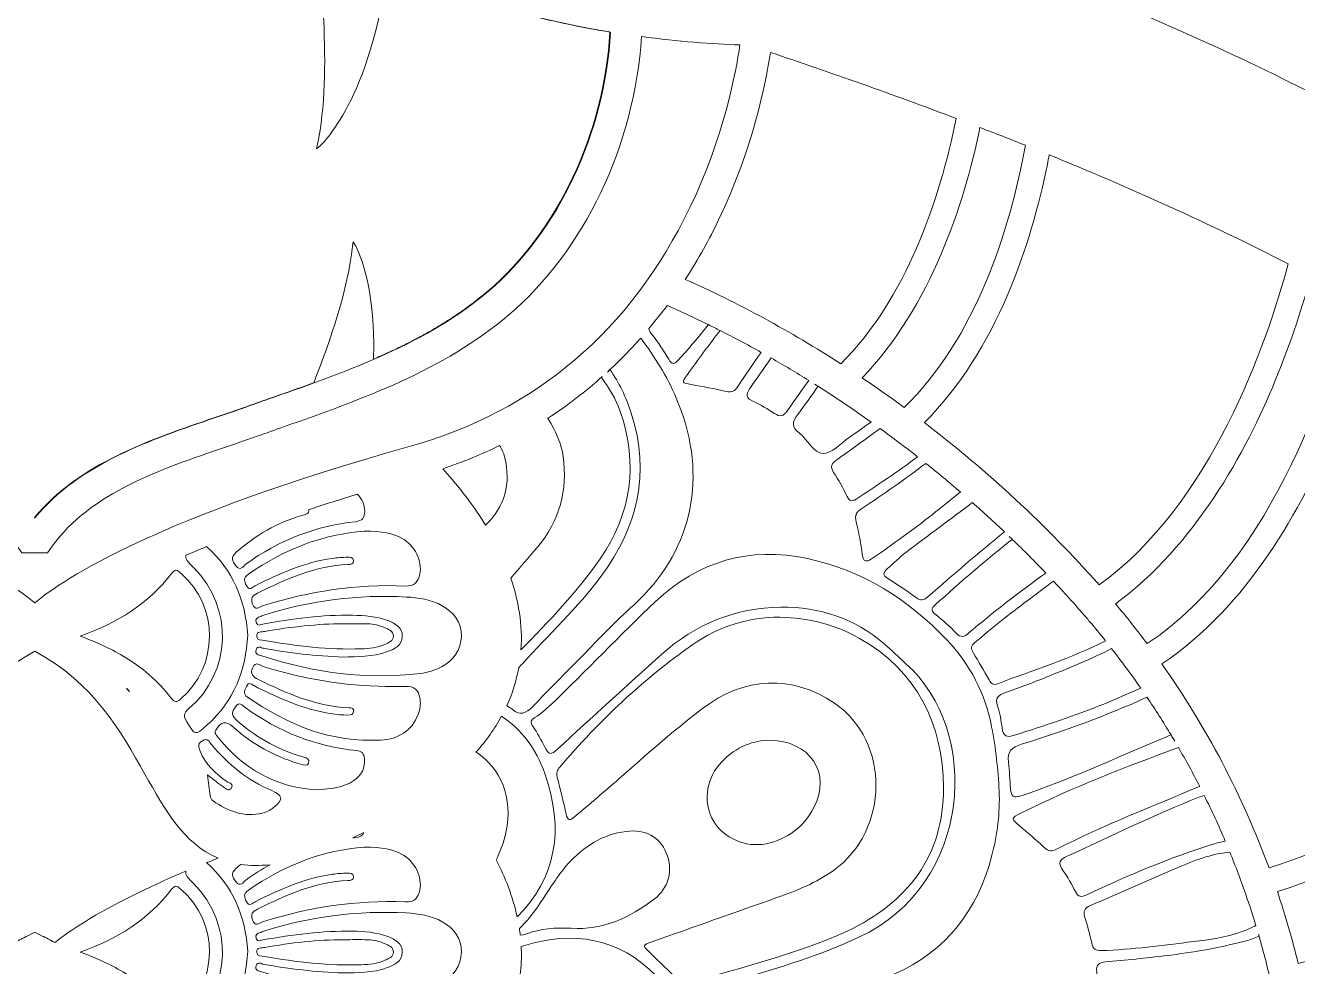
# Model space of a CAD drawing. Extents: x 705 to 2296, y -2914 to -85.
# Drawn here: x 1496.9 to 1983.3, y -747.4 to -387.6 of the extents above; entities that cross this region are included whole.
import ezdxf

# ---------------------------------------------------------------- set-up
doc = ezdxf.new("R2010")
doc.units = 0
doc.header["$MEASUREMENT"] = 0
doc.layers.add('Layer 1', color=7, linetype='Continuous')

# ---------------------------------------------------------------- blocks, each defined once
blk = doc.blocks.new('block 2')
at = {"layer": 'Layer 1', "lineweight": 0}
for points, knots in [([(2257.73, -639.78), (2234.93, -597.81), (2201.23, -557.75), (2160.32, -523.94), (2075.55, -453.89), (1964.94, -394.11), (1840.32, -350.94), (1840.32, -350.94), (1840.32, -350.93), (1840.32, -350.93), (1839.87, -348.96), (1839.3, -346.94), (1838.61, -344.88), (1837.07, -340.33), (1834.39, -333.76), (1828.95, -329.25), (1828.26, -328.68), (1827.55, -328.14), (1826.81, -327.67), (1826.81, -327.67), (1826.81, -327.67), (1826.79, -327.67), (1828.33, -308.78), (1824.73, -289.41), (1816.02, -270), (1811.57, -260.06), (1804.2, -253.12), (1797.06, -246.39), (1791.32, -240.98), (1785.89, -235.87), (1782.26, -229.5), (1781.17, -227.6), (1780.25, -225.55), (1779.27, -223.36), (1778.01, -220.55), (1776.7, -217.64), (1774.93, -214.81), (1767.88, -203.55), (1756.35, -197.47), (1745.08, -194.23), (1745.08, -194.23), (1743.71, -192.18), (1743.71, -192.18), (1701.28, -127.64), (1637.14, -102.84), (1590.8, -93.4), (1549.91, -85.06), (1516.05, -86.83), (1504.18, -87.86), (1504.14, -87.8), (1504.1, -87.77), (1504.08, -87.73), (1504.08, -87.73), (1503.9, -87.89), (1503.9, -87.89), (1502.32, -88.03), (1501.15, -88.15), (1500.45, -88.23), (1499.74, -88.15), (1498.58, -88.03), (1497.01, -87.89), (1497.01, -87.89), (1496.82, -87.73), (1496.82, -87.73), (1496.8, -87.77), (1496.76, -87.8), (1496.71, -87.86), (1484.84, -86.83), (1450.98, -85.06), (1410.1, -93.4), (1363.76, -102.84), (1299.62, -127.64), (1257.21, -192.15), (1257.21, -192.15), (1255.83, -194.23), (1255.83, -194.23), (1244.54, -197.47), (1233.02, -203.55), (1225.97, -214.81), (1224.2, -217.64), (1222.89, -220.55), (1221.62, -223.36), (1220.64, -225.55), (1219.73, -227.6), (1218.64, -229.5), (1215, -235.87), (1209.57, -240.98), (1203.83, -246.39), (1196.7, -253.12), (1189.33, -260.06), (1184.88, -270), (1176.17, -289.41), (1172.56, -308.78), (1174.1, -327.67), (1174.09, -327.67), (1174.09, -327.67), (1174.09, -327.67), (1173.36, -328.14), (1172.64, -328.67), (1171.94, -329.25), (1166.5, -333.76), (1163.83, -340.32), (1162.29, -344.88), (1161.6, -346.94), (1161.03, -348.96), (1160.57, -350.93), (1160.57, -350.93), (1160.57, -350.94), (1160.57, -350.94), (1035.95, -394.11), (925.34, -453.89), (840.57, -523.94), (799.66, -557.75), (765.97, -597.81), (743.17, -639.78), (717.38, -687.2), (705.23, -736.49), (707.06, -786.23), (708.79, -833.12), (721.42, -881.91), (744.63, -931.23), (776.61, -999.19), (827.22, -1064.83), (895.04, -1126.29), (939.72, -1166.8), (989.19, -1202.25), (1037.03, -1236.53), (1082.37, -1269.03), (1129.25, -1302.64), (1171.8, -1340.38), (1249.39, -1409.16), (1300.81, -1475.62), (1328.95, -1543.41), (1325.12, -1549.46), (1321.54, -1556.29), (1318.88, -1563.69), (1317.48, -1563.6), (1315.91, -1563.52), (1314.31, -1563.52), (1308.44, -1563.52), (1302.01, -1564.61), (1300.28, -1570.4), (1299.79, -1572.07), (1299.76, -1573.62), (1299.72, -1574.99), (1299.72, -1575.32), (1299.71, -1575.65), (1299.7, -1575.96), (1299.52, -1579.67), (1298.15, -1583.63), (1295.64, -1587.72), (1294.69, -1589.27), (1293.66, -1590.81), (1292.59, -1592.31), (1291.91, -1593.27), (1291.2, -1594.21), (1290.48, -1595.15), (1283.23, -1604.54), (1274, -1613.07), (1265.02, -1621.38), (1265.02, -1621.38), (1260.92, -1625.17), (1260.92, -1625.17), (1250.6, -1634.74), (1239.94, -1644.64), (1227.93, -1651.26), (1224.55, -1653.15), (1220.44, -1657.48), (1220.14, -1667.47), (1219.42, -1692.03), (1241.26, -1736.34), (1260.82, -1751.22), (1241.97, -1787.05), (1219.46, -1838.09), (1200.22, -1904.9), (1175.44, -1990.97), (1160.75, -2086.12), (1156.58, -2187.73), (1153.08, -2272.74), (1156.98, -2362.49), (1168.18, -2455.79), (1163.65, -2459.11), (1158.65, -2462.26), (1152.93, -2465.39), (1126.52, -2479.87), (1097.89, -2485.02), (1072.31, -2479.92), (1038.1, -2473.12), (1010.95, -2453.43), (991.61, -2421.39), (954.97, -2360.75), (954.3, -2266.43), (972.57, -2204.62), (992.17, -2138.34), (1031.4, -2072.06), (1096.04, -1996), (1100.49, -1990.76), (1104.99, -1985.54), (1109.5, -1980.33), (1133.88, -1952.07), (1159.09, -1922.85), (1176.92, -1889.25), (1201.05, -1843.72), (1206.63, -1795.65), (1192.18, -1757.38), (1192.18, -1757.38), (1181.68, -1729.58), (1181.68, -1729.58), (1181.68, -1729.58), (1184.11, -1759.19), (1184.11, -1759.19), (1187.04, -1794.94), (1172.43, -1827.44), (1159.67, -1848.41), (1139.55, -1881.48), (1111.42, -1909.63), (1084.2, -1936.84), (1072.99, -1948.07), (1061.38, -1959.69), (1050.51, -1971.48), (986.2, -2041.19), (939.51, -2104.75), (907.75, -2165.78), (865.01, -2247.87), (849.52, -2326.23), (861.72, -2398.68), (881.46, -2516.08), (980.8, -2608.54), (1070.48, -2648.09), (1102.71, -2662.3), (1132.76, -2669.48), (1158.32, -2669.48), (1176.87, -2669.48), (1193.05, -2665.7), (1205.97, -2658.08), (1205.97, -2658.09), (1205.97, -2658.09), (1205.97, -2658.09), (1212.84, -2680.03), (1220.66, -2700.47), (1229.34, -2719.23), (1249.6, -2763), (1275.41, -2799.36), (1306.05, -2827.33), (1339.78, -2858.12), (1383.84, -2881.32), (1437.02, -2896.27), (1479.37, -2908.16), (1526.54, -2914.39), (1574.07, -2914.39), (1577.53, -2914.39), (1581.01, -2914.35), (1584.47, -2914.28), (1715.72, -2911.78), (1847.6, -2857.02), (1946.29, -2764.08), (1983.95, -2728.62), (2013.13, -2688.17), (2030.68, -2647.08), (2050.96, -2599.62), (2056.14, -2551.69), (2046.08, -2504.65), (2026.22, -2411.76), (1963.7, -2334.68), (1870.04, -2287.56), (1788.08, -2246.34), (1690.33, -2231.81), (1599.94, -2247.09), (1606.11, -2235.77), (1612.34, -2224.53), (1618.54, -2213.38), (1637.36, -2179.5), (1656.8, -2144.46), (1673.59, -2108.59), (1710.68, -2029.32), (1732.71, -1958.15), (1740.94, -1891.02), (1746.05, -1849.4), (1747.6, -1797.58), (1735.16, -1750.76), (1754.43, -1736.28), (1775.99, -1693.13), (1775.99, -1668.36), (1775.99, -1667.96), (1775.99, -1667.55), (1775.98, -1667.16), (1775.68, -1657.19), (1771.58, -1652.89), (1768.19, -1651), (1756.19, -1644.4), (1745.52, -1634.53), (1735.2, -1624.98), (1735.2, -1624.98), (1731.1, -1621.2), (1731.1, -1621.2), (1719.8, -1610.79), (1708.12, -1600.03), (1700.47, -1587.65), (1697.96, -1583.57), (1696.6, -1579.62), (1696.43, -1575.92), (1696.41, -1575.61), (1696.4, -1575.29), (1696.4, -1574.97), (1696.37, -1573.59), (1696.32, -1572.04), (1695.83, -1570.37), (1694.11, -1564.66), (1687.76, -1563.55), (1681.94, -1563.52), (1679.29, -1556.2), (1675.74, -1549.42), (1671.94, -1543.41), (1700.08, -1475.62), (1751.51, -1409.16), (1829.1, -1340.38), (1871.64, -1302.64), (1918.53, -1269.03), (1963.87, -1236.53), (2011.71, -1202.25), (2061.18, -1166.8), (2105.86, -1126.29), (2173.67, -1064.83), (2224.28, -999.19), (2256.27, -931.23), (2279.48, -881.91), (2292.11, -833.13), (2293.84, -786.23), (2295.67, -736.49), (2283.52, -687.2), (2257.73, -639.78)], [0, 0, 0, 0, 1, 1, 1, 2, 2, 2, 3, 3, 3, 4, 4, 4, 5, 5, 5, 6, 6, 6, 7, 7, 7, 8, 8, 8, 9, 9, 9, 10, 10, 10, 11, 11, 11, 12, 12, 12, 13, 13, 13, 14, 14, 14, 15, 15, 15, 16, 16, 16, 17, 17, 17, 18, 18, 18, 19, 19, 19, 20, 20, 20, 21, 21, 21, 22, 22, 22, 23, 23, 23, 24, 24, 24, 25, 25, 25, 26, 26, 26, 27, 27, 27, 28, 28, 28, 29, 29, 29, 30, 30, 30, 31, 31, 31, 32, 32, 32, 33, 33, 33, 34, 34, 34, 35, 35, 35, 36, 36, 36, 37, 37, 37, 38, 38, 38, 39, 39, 39, 40, 40, 40, 41, 41, 41, 42, 42, 42, 43, 43, 43, 44, 44, 44, 45, 45, 45, 46, 46, 46, 47, 47, 47, 48, 48, 48, 49, 49, 49, 50, 50, 50, 51, 51, 51, 52, 52, 52, 53, 53, 53, 54, 54, 54, 55, 55, 55, 56, 56, 56, 57, 57, 57, 58, 58, 58, 59, 59, 59, 60, 60, 60, 61, 61, 61, 62, 62, 62, 63, 63, 63, 64, 64, 64, 65, 65, 65, 66, 66, 66, 67, 67, 67, 68, 68, 68, 69, 69, 69, 70, 70, 70, 71, 71, 71, 72, 72, 72, 73, 73, 73, 74, 74, 74, 75, 75, 75, 76, 76, 76, 77, 77, 77, 78, 78, 78, 79, 79, 79, 80, 80, 80, 81, 81, 81, 82, 82, 82, 83, 83, 83, 84, 84, 84, 85, 85, 85, 86, 86, 86, 87, 87, 87, 88, 88, 88, 89, 89, 89, 90, 90, 90, 91, 91, 91, 92, 92, 92, 93, 93, 93, 94, 94, 94, 95, 95, 95, 96, 96, 96, 97, 97, 97, 98, 98, 98, 99, 99, 99, 100, 100, 100, 101, 101, 101, 102, 102, 102, 103, 103, 103, 104, 104, 104, 105, 105, 105, 106, 106, 106, 107, 107, 107, 108, 108, 108, 109, 109, 109, 110, 110, 110, 110]), ([(1713.34, -388.88), (1715.81, -389.33), (1718.25, -389.76), (1720.66, -390.15), (1718.37, -428.84), (1700.72, -466.47), (1673.98, -489.18), (1650.55, -509.1), (1620.59, -519.63), (1591.62, -529.83), (1588.25, -531.01), (1584.88, -532.21), (1581.53, -533.4), (1577.68, -534.77), (1573.72, -536.12), (1569.54, -537.54), (1545.07, -545.82), (1517.52, -555.15), (1500.45, -575.87), (1500.41, -575.83), (1500.36, -575.78), (1500.32, -575.73), (1517.4, -555.11), (1544.87, -545.8), (1569.28, -537.54), (1573.45, -536.12), (1577.41, -534.77), (1581.27, -533.4), (1584.62, -532.21), (1588, -531.01), (1591.37, -529.83), (1594.99, -528.56), (1598.63, -527.28), (1602.27, -525.97), (1603.17, -525.64), (1604.08, -525.32), (1604.99, -524.99), (1605.7, -524.74), (1606.41, -524.47), (1607.12, -524.21), (1613.66, -507.81), (1620.21, -488.24), (1621.96, -472.06), (1621.96, -472.06), (1622.17, -470.3), (1622.17, -470.3), (1622.17, -470.3), (1623.07, -471.82), (1623.07, -471.82), (1623.18, -472), (1631.06, -485.65), (1629.98, -515.2), (1631.94, -514.36), (1633.9, -513.49), (1635.84, -512.58), (1636.82, -512.14), (1637.78, -511.69), (1638.74, -511.22), (1639.71, -510.75), (1640.67, -510.29), (1641.63, -509.81), (1642.38, -509.44), (1643.12, -509.07), (1643.87, -508.69), (1645.01, -508.09), (1646.16, -507.5), (1647.31, -506.89), (1648.24, -506.4), (1649.15, -505.9), (1650.07, -505.39), (1651.15, -504.78), (1652.23, -504.16), (1653.31, -503.52), (1654.08, -503.08), (1654.85, -502.62), (1655.61, -502.15), (1656.52, -501.6), (1657.42, -501.04), (1658.32, -500.47), (1659.21, -499.91), (1660.1, -499.32), (1660.98, -498.74), (1661.81, -498.18), (1662.65, -497.62), (1663.47, -497.05), (1663.56, -496.99), (1663.64, -496.93), (1663.73, -496.87), (1664.56, -496.28), (1665.38, -495.7), (1666.2, -495.1), (1666.91, -494.59), (1667.6, -494.08), (1668.29, -493.54), (1668.72, -493.22), (1669.14, -492.89), (1669.57, -492.56), (1670.21, -492.06), (1670.86, -491.55), (1671.5, -491.02), (1672.24, -490.42), (1672.98, -489.8), (1673.72, -489.18), (1700.46, -466.47), (1718.1, -428.84), (1720.39, -390.15), (1717.98, -389.76), (1715.55, -389.33), (1713.08, -388.88), (1684.37, -383.59), (1658.31, -375.23), (1635.39, -364.02), (1629.46, -415.69), (1609.78, -433.44), (1609.58, -433.62), (1609.58, -433.62), (1608.23, -434.79), (1608.23, -434.79), (1608.23, -434.79), (1608.6, -433.06), (1608.6, -433.06), (1614.34, -405.36), (1609.51, -363.43), (1607.36, -347.9), (1591.96, -337.49), (1578.52, -325.5), (1567.27, -312.03), (1567.34, -312), (1567.4, -311.97), (1567.48, -311.95), (1599.76, -350.68), (1650.13, -377.24), (1713.34, -388.88)], [0, 0, 0, 0, 1, 1, 1, 2, 2, 2, 3, 3, 3, 4, 4, 4, 5, 5, 5, 6, 6, 6, 7, 7, 7, 8, 8, 8, 9, 9, 9, 10, 10, 10, 11, 11, 11, 12, 12, 12, 13, 13, 13, 14, 14, 14, 15, 15, 15, 16, 16, 16, 17, 17, 17, 18, 18, 18, 19, 19, 19, 20, 20, 20, 21, 21, 21, 22, 22, 22, 23, 23, 23, 24, 24, 24, 25, 25, 25, 26, 26, 26, 27, 27, 27, 28, 28, 28, 29, 29, 29, 30, 30, 30, 31, 31, 31, 32, 32, 32, 33, 33, 33, 34, 34, 34, 35, 35, 35, 36, 36, 36, 37, 37, 37, 38, 38, 38, 39, 39, 39, 40, 40, 40, 41, 41, 41, 42, 42, 42, 43, 43, 43, 44, 44, 44, 44]), ([(1319.19, -498.27), (1334.94, -511.65), (1352.99, -520.93), (1371.67, -528.59), (1372.08, -528.76), (1372.5, -528.94), (1372.92, -529.09), (1381.29, -532.5), (1389.79, -535.59), (1398.25, -538.59), (1398.76, -538.77), (1399.27, -538.96), (1399.79, -539.14), (1401.62, -539.78), (1403.46, -540.44), (1405.3, -541.08), (1408.66, -542.26), (1412.02, -543.45), (1415.35, -544.64), (1419.31, -546.05), (1423.3, -547.41), (1427.54, -548.84), (1451.79, -557.06), (1479.29, -566.36), (1493.76, -586.74), (1493.76, -586.74), (1495.53, -589.26), (1495.53, -589.26), (1495.53, -589.26), (1505.36, -589.26), (1505.36, -589.26), (1505.36, -589.26), (1507.14, -586.74), (1507.14, -586.74), (1521.6, -566.36), (1549.1, -557.06), (1573.36, -548.84), (1577.59, -547.41), (1581.59, -546.05), (1585.55, -544.64), (1588.88, -543.45), (1592.23, -542.26), (1595.59, -541.08), (1625.58, -530.52), (1656.59, -519.61), (1681.7, -498.27), (1710.61, -473.73), (1729.76, -433.38), (1732.5, -391.9), (1746.65, -393.77), (1759.46, -394.69), (1770.09, -395.08), (1768.55, -405.79), (1763.87, -430.5), (1750.99, -457.2), (1728.28, -504.28), (1692.14, -535.05), (1643.56, -548.64), (1547.62, -575.47), (1511.84, -598.95), (1500.45, -608.35), (1489.05, -598.95), (1453.27, -575.47), (1357.34, -548.64), (1308.75, -535.05), (1272.62, -504.28), (1249.91, -457.2), (1237.03, -430.5), (1232.35, -405.79), (1230.81, -395.08), (1241.44, -394.69), (1254.24, -393.77), (1268.39, -391.9), (1271.14, -433.38), (1290.29, -473.73), (1319.19, -498.27)], [0, 0, 0, 0, 1, 1, 1, 2, 2, 2, 3, 3, 3, 4, 4, 4, 5, 5, 5, 6, 6, 6, 7, 7, 7, 8, 8, 8, 9, 9, 9, 10, 10, 10, 11, 11, 11, 12, 12, 12, 13, 13, 13, 14, 14, 14, 15, 15, 15, 16, 16, 16, 17, 17, 17, 18, 18, 18, 19, 19, 19, 20, 20, 20, 21, 21, 21, 22, 22, 22, 23, 23, 23, 24, 24, 24, 25, 25, 25, 25]), ([(1852.78, -423.17), (1846.4, -454.74), (1833.76, -491.84), (1808.73, -517.01), (1789.44, -504.59), (1769.47, -493.71), (1749.21, -484.69), (1754.27, -476.88), (1758.47, -469.21), (1761.93, -461.98), (1775.01, -434.71), (1779.98, -409.91), (1781.75, -397.92), (1804.61, -405.61), (1828.48, -413.98), (1852.78, -423.17)], [0, 0, 0, 0, 1, 1, 1, 2, 2, 2, 3, 3, 3, 4, 4, 4, 5, 5, 5, 5]), ([(1879.27, -433.45), (1873.13, -466.59), (1860.19, -507.14), (1832.89, -533.65), (1827.61, -529.76), (1822.25, -526), (1816.83, -522.35), (1843.09, -495.04), (1855.8, -456.06), (1861.89, -426.64), (1867.67, -428.86), (1873.46, -431.13), (1879.27, -433.45)], [0, 0, 0, 0, 1, 1, 1, 2, 2, 2, 3, 3, 3, 4, 4, 4, 4]), ([(1888.38, -437.12), (1918.89, -449.54), (1949.69, -463.33), (1979.72, -478.79), (1971.56, -509.19), (1950.49, -570.46), (1907.48, -601.47), (1887.42, -578.86), (1864.81, -557.95), (1840.62, -539.44), (1868.43, -511.7), (1881.53, -470.93), (1887.67, -440.74), (1887.92, -439.53), (1888.14, -438.32), (1888.38, -437.12)], [0, 0, 0, 0, 1, 1, 1, 2, 2, 2, 3, 3, 3, 4, 4, 4, 5, 5, 5, 5]), ([(2003.69, -491.58), (1996.98, -519.08), (1975.19, -591.42), (1925.82, -623.95), (1921.94, -618.78), (1917.92, -613.69), (1913.73, -608.71), (1944.1, -586.47), (1963.53, -550.77), (1974.8, -523.41), (1981.08, -508.19), (1985.5, -494.11), (1988.45, -483.34), (1993.55, -486.03), (1998.63, -488.78), (2003.69, -491.58)], [0, 0, 0, 0, 1, 1, 1, 2, 2, 2, 3, 3, 3, 4, 4, 4, 5, 5, 5, 5]), ([(1758.02, -502.01), (1754.39, -506.6), (1750.64, -511.09), (1746.67, -515.42), (1745.08, -517.17), (1744.18, -517.42), (1742.85, -515.22), (1740.89, -512), (1738.88, -508.77), (1736.52, -505.84), (1735.84, -504.99), (1735.45, -504.24), (1735.28, -503.52), (1737.74, -500.59), (1740.07, -497.63), (1742.28, -494.67), (1747.55, -496.99), (1752.8, -499.43), (1758.02, -502.01), (1758.02, -502.01), (1758.04, -502), (1758.04, -502), (1759.53, -502.74), (1761.02, -503.48), (1762.5, -504.23), (1761.01, -503.48), (1759.52, -502.74), (1758.02, -502.01)], [0, 0, 0, 0, 1, 1, 1, 2, 2, 2, 3, 3, 3, 4, 4, 4, 5, 5, 5, 6, 6, 6, 7, 7, 7, 8, 8, 8, 9, 9, 9, 9]), ([(2122.41, -574.49), (2114.57, -587.28), (2101.18, -607.55), (2083.34, -628.66), (2058.22, -658.4), (2019.23, -695.53), (1972.43, -709.68), (1962.17, -681.88), (1948.43, -655.77), (1931.44, -631.69), (1964.36, -609.77), (1985.14, -571.95), (1996.95, -543.29), (2004.65, -524.62), (2009.54, -507.71), (2012.37, -496.45), (2051.99, -519.02), (2089.52, -544.79), (2122.41, -574.49)], [0, 0, 0, 0, 1, 1, 1, 2, 2, 2, 3, 3, 3, 4, 4, 4, 5, 5, 5, 6, 6, 6, 6]), ([(1778.22, -512.6), (1775.2, -516.86), (1772.26, -521.16), (1769.38, -525.54), (1768.18, -527.39), (1767.07, -528.05), (1764.8, -527.51), (1760.46, -526.46), (1756.01, -525.76), (1751.61, -524.92), (1747.75, -524.18), (1747.78, -524.18), (1750.03, -521.03), (1754.11, -515.36), (1758.27, -509.78), (1762.51, -504.23), (1767.78, -506.9), (1773.02, -509.69), (1778.22, -512.59), (1778.22, -512.59), (1778.22, -512.6), (1778.22, -512.6)], [0, 0, 0, 0, 1, 1, 1, 2, 2, 2, 3, 3, 3, 4, 4, 4, 5, 5, 5, 6, 6, 6, 7, 7, 7, 7]), ([(1685.52, -633.15), (1685.95, -632.69), (1686.38, -632.22), (1686.81, -631.75), (1696.88, -620.51), (1708.08, -610.29), (1717.07, -598.09), (1730.98, -579.18), (1736.05, -559), (1728.55, -535.81), (1726.59, -529.69), (1723.81, -524.14), (1720.45, -519.17), (1720.11, -519.49), (1719.76, -519.81), (1719.4, -520.12), (1724, -515.9), (1728.22, -511.55), (1732.16, -507.14), (1737.53, -514.14), (1742.16, -521.7), (1745.74, -530.05), (1757.44, -557.36), (1753.08, -584.75), (1733.51, -605.25), (1730.18, -608.74), (1726.43, -611.83), (1723.02, -615.27), (1712.21, -626.15), (1701.44, -637.05), (1690.75, -648.06), (1688.28, -650.6), (1686.07, -651.65), (1682.98, -649.03), (1682.36, -648.51), (1681.67, -648.07), (1680.94, -647.65), (1683.09, -642.97), (1684.61, -638.14), (1685.52, -633.15)], [0, 0, 0, 0, 1, 1, 1, 2, 2, 2, 3, 3, 3, 4, 4, 4, 5, 5, 5, 6, 6, 6, 7, 7, 7, 8, 8, 8, 9, 9, 9, 10, 10, 10, 11, 11, 11, 12, 12, 12, 13, 13, 13, 13]), ([(1788.29, -534.81), (1786.74, -537.07), (1785.52, -537.44), (1783.26, -535.92), (1780.72, -534.21), (1778.03, -532.67), (1775.25, -531.39), (1772.56, -530.15), (1772.14, -528.84), (1773.89, -526.37), (1776.62, -522.52), (1779.32, -518.63), (1782.02, -514.74), (1786.86, -517.51), (1791.67, -520.38), (1796.44, -523.35), (1793.67, -527.12), (1790.94, -530.93), (1788.29, -534.81)], [0, 0, 0, 0, 1, 1, 1, 2, 2, 2, 3, 3, 3, 4, 4, 4, 5, 5, 5, 6, 6, 6, 6]), ([(1702.52, -552.36), (1701.91, -547.9), (1699.78, -542.73), (1696.58, -537.85), (1696.57, -537.85), (1696.56, -537.86), (1696.54, -537.86), (1700.42, -535.36), (1704.12, -532.73), (1707.64, -530.02), (1711.09, -527.37), (1714.36, -524.65), (1717.48, -521.86), (1717.35, -521.98), (1717.23, -522.1), (1717.1, -522.21), (1720.12, -526.17), (1722.66, -530.43), (1724.32, -535.18), (1731.3, -555.21), (1728.58, -574.16), (1716.66, -591.46), (1707.87, -604.21), (1697.13, -615.28), (1686.38, -626.33), (1687.04, -616.69), (1685.39, -607.43), (1682.48, -598.88), (1682.49, -598.89), (1682.49, -598.9), (1682.5, -598.91), (1685.89, -594.96), (1689.3, -591), (1692.68, -587.03), (1701.19, -577.02), (1704.26, -565.2), (1702.52, -552.36)], [0, 0, 0, 0, 1, 1, 1, 2, 2, 2, 3, 3, 3, 4, 4, 4, 5, 5, 5, 6, 6, 6, 7, 7, 7, 8, 8, 8, 9, 9, 9, 10, 10, 10, 11, 11, 11, 12, 12, 12, 12]), ([(1798.63, -524.73), (1799.08, -525.01), (1799.53, -525.29), (1799.99, -525.57), (1799.99, -525.57), (1799.99, -525.58), (1799.97, -525.58), (1806.83, -529.94), (1813.6, -534.48), (1820.26, -539.23), (1817.49, -541.21), (1814.68, -543.17), (1811.87, -545.1), (1808.58, -547.38), (1805.18, -551.37), (1801.89, -551.3), (1798.3, -551.22), (1796.07, -545.96), (1792.83, -543.47), (1789.77, -541.13), (1790.03, -539.2), (1792.22, -536.29), (1794.86, -532.76), (1797.42, -529.18), (1799.97, -525.58), (1799.53, -525.3), (1799.08, -525.01), (1798.63, -524.73)], [0, 0, 0, 0, 1, 1, 1, 2, 2, 2, 3, 3, 3, 4, 4, 4, 5, 5, 5, 6, 6, 6, 7, 7, 7, 8, 8, 8, 9, 9, 9, 9]), ([(1814.6, -568.67), (1812.78, -569.86), (1812.01, -569.43), (1811.13, -567.72), (1809.49, -564.57), (1807.87, -561.42), (1805.94, -558.47), (1804.47, -556.2), (1805.1, -555.05), (1807.12, -553.65), (1812.7, -549.76), (1818.2, -545.75), (1823.67, -541.69), (1828.52, -545.21), (1833.33, -548.84), (1838.06, -552.55), (1830.4, -558.13), (1822.55, -563.48), (1814.6, -568.67)], [0, 0, 0, 0, 1, 1, 1, 2, 2, 2, 3, 3, 3, 4, 4, 4, 5, 5, 5, 6, 6, 6, 6]), ([(1672.83, -578.63), (1667.28, -569.59), (1661.1, -562.19), (1656.43, -557.15), (1664.16, -554.55), (1671.42, -551.55), (1678.22, -548.23), (1679.07, -549.54), (1679.71, -551), (1680.12, -552.58), (1682.67, -562.79), (1680.19, -571.61), (1672.83, -578.63)], [0, 0, 0, 0, 1, 1, 1, 2, 2, 2, 3, 3, 3, 4, 4, 4, 4]), ([(1832.53, -583.03), (1828.5, -585.92), (1824.47, -588.79), (1820.36, -591.57), (1818.51, -592.83), (1817.26, -592.74), (1816.9, -589.95), (1816.37, -585.75), (1815.58, -581.55), (1814.58, -577.44), (1813.97, -574.98), (1814.52, -573.62), (1816.68, -572.25), (1825.11, -566.87), (1833.22, -561.04), (1841.21, -555.04), (1841.21, -555.04), (1841.22, -555.04), (1841.22, -555.04), (1845.67, -558.6), (1850.06, -562.25), (1854.39, -565.97), (1847.2, -571.78), (1840.03, -577.64), (1832.53, -583.03)], [0, 0, 0, 0, 1, 1, 1, 2, 2, 2, 3, 3, 3, 4, 4, 4, 5, 5, 5, 6, 6, 6, 7, 7, 7, 8, 8, 8, 8]), ([(1605.17, -572.74), (1611.02, -570.8), (1617.22, -568.83), (1623.74, -566.84), (1625.54, -568.49), (1626.62, -570.61), (1626.61, -573.39), (1626.61, -575.74), (1625.78, -577.03), (1623.05, -577.32), (1607.65, -578.93), (1593.72, -584.49), (1581.15, -593.53), (1580.12, -594.28), (1579.08, -596.47), (1577.33, -594.14), (1575.95, -592.3), (1575.31, -590.97), (1577.49, -589.03), (1584.86, -582.49), (1593.12, -577.67), (1602.59, -574.92), (1603.73, -574.58), (1605.63, -574.5), (1605.17, -572.74)], [0, 0, 0, 0, 1, 1, 1, 2, 2, 2, 3, 3, 3, 4, 4, 4, 5, 5, 5, 6, 6, 6, 7, 7, 7, 8, 8, 8, 8]), ([(1842.01, -606), (1840.43, -607.37), (1839.29, -607.7), (1837.47, -606.36), (1833.96, -603.77), (1830.34, -601.31), (1826.64, -599.01), (1824.57, -597.73), (1824.72, -596.81), (1826.42, -595.39), (1828.86, -593.34), (1831.03, -590.95), (1833.56, -589.04), (1842.03, -582.67), (1850.54, -576.35), (1859.03, -570.02), (1863.17, -573.67), (1867.24, -577.41), (1871.24, -581.21), (1861.26, -589.19), (1851.68, -597.65), (1842.01, -606)], [0, 0, 0, 0, 1, 1, 1, 2, 2, 2, 3, 3, 3, 4, 4, 4, 5, 5, 5, 6, 6, 6, 7, 7, 7, 7]), ([(1647.66, -597.36), (1647, -600.27), (1645.73, -602.06), (1642.1, -601.91), (1623.47, -601.1), (1605.31, -603.91), (1587.53, -609.52), (1586.3, -609.91), (1584.69, -611.57), (1583.71, -608.8), (1582.91, -606.56), (1583.63, -605.62), (1585.62, -604.64), (1596.61, -599.25), (1607.67, -594.18), (1620.21, -593.7), (1621.22, -593.66), (1622.49, -593.67), (1622.33, -592.17), (1622.2, -590.8), (1621, -590.81), (1619.96, -590.87), (1618.03, -590.98), (1616.08, -591.05), (1614.17, -591.34), (1603.64, -592.85), (1594.09, -597.17), (1584.68, -601.85), (1583.67, -602.36), (1582.43, -603.95), (1581.35, -601.75), (1580.54, -600.09), (1580.18, -598.82), (1582.14, -597.43), (1595.96, -587.64), (1611.25, -582.07), (1626.44, -580.96), (1633.2, -580.91), (1637.56, -581.83), (1640.73, -583.6), (1645.71, -586.38), (1648.79, -592.46), (1647.66, -597.36)], [0, 0, 0, 0, 1, 1, 1, 2, 2, 2, 3, 3, 3, 4, 4, 4, 5, 5, 5, 6, 6, 6, 7, 7, 7, 8, 8, 8, 9, 9, 9, 10, 10, 10, 11, 11, 11, 12, 12, 12, 13, 13, 13, 14, 14, 14, 14]), ([(1873.05, -582.94), (1873.44, -583.31), (1873.84, -583.68), (1874.23, -584.06), (1874.23, -584.06), (1874.22, -584.07), (1874.22, -584.07), (1878.6, -588.27), (1882.89, -592.56), (1887.08, -596.94), (1876.95, -604.22), (1867.03, -611.81), (1857.56, -619.97), (1855.85, -621.45), (1854.61, -621.74), (1852.85, -619.95), (1850.38, -617.42), (1847.71, -615.07), (1844.96, -612.85), (1843.27, -611.49), (1843.06, -610.65), (1844.8, -609.09), (1854.39, -600.47), (1864.09, -592.02), (1874.22, -584.07), (1873.84, -583.69), (1873.44, -583.31), (1873.05, -582.94)], [0, 0, 0, 0, 1, 1, 1, 2, 2, 2, 3, 3, 3, 4, 4, 4, 5, 5, 5, 6, 6, 6, 7, 7, 7, 8, 8, 8, 9, 9, 9, 9]), ([(2146.65, -598.01), (2147.08, -598.46), (2147.48, -598.91), (2147.9, -599.35), (2142.16, -609.41), (2126.5, -635.41), (2103.34, -662.81), (2076.65, -694.41), (2034.31, -734.33), (1983.59, -746.19), (1981.33, -736.95), (1978.67, -727.78), (1975.61, -718.69), (2024.5, -703.75), (2064.84, -665.39), (2090.77, -634.66), (2108.34, -613.84), (2121.51, -594.15), (2129.58, -581.1), (2135.43, -586.6), (2141.14, -592.23), (2146.65, -598.01)], [0, 0, 0, 0, 1, 1, 1, 2, 2, 2, 3, 3, 3, 4, 4, 4, 5, 5, 5, 6, 6, 6, 7, 7, 7, 7]), ([(1581.89, -620.73), (1581.18, -634.22), (1576.56, -645.87), (1566.39, -655), (1561.68, -659.22), (1561.77, -659.09), (1558.56, -653.78), (1557.23, -651.56), (1557.45, -650.47), (1559.41, -648.79), (1575.7, -634.85), (1576.52, -610.15), (1561.33, -595.01), (1558.9, -592.56), (1558.01, -591.63), (1558.19, -590.17), (1560.74, -589.09), (1563.4, -588), (1566.18, -586.87), (1576.25, -595.77), (1580.96, -607.31), (1581.89, -620.73)], [0, 0, 0, 0, 1, 1, 1, 2, 2, 2, 3, 3, 3, 4, 4, 4, 5, 5, 5, 6, 6, 6, 7, 7, 7, 7]), ([(1754.72, -766.02), (1753.98, -763.94), (1752.67, -762.03), (1751.44, -760.16), (1750.32, -758.46), (1750.71, -757.82), (1752.62, -757.29), (1758.3, -755.74), (1763.94, -754.03), (1769.6, -752.36), (1785.2, -747.74), (1800.76, -743.16), (1815.6, -736.2), (1859.15, -715.79), (1862.42, -657.29), (1833.58, -631.63), (1830.76, -629.12), (1828.11, -626.42), (1825.23, -623.98), (1813.86, -614.33), (1800.65, -609.82), (1785.78, -610.02), (1768.26, -610.25), (1753.2, -616.34), (1740.14, -628.07), (1726.8, -640.06), (1713.46, -652.04), (1700.39, -664.33), (1697.86, -666.7), (1696.85, -666.38), (1695.48, -663.47), (1694.19, -660.7), (1692.56, -658.07), (1690.88, -655.51), (1689.82, -653.91), (1690.13, -653.07), (1691.7, -652.2), (1693.98, -650.92), (1695.83, -649.08), (1697.73, -647.3), (1711.4, -634.44), (1724.19, -620.67), (1737.86, -607.85), (1754.24, -592.48), (1773.65, -586.65), (1795.96, -591.43), (1817.14, -595.98), (1834.47, -607.08), (1849.22, -622.51), (1858.16, -631.85), (1863.86, -643.01), (1866.36, -655.71), (1867.94, -663.83), (1868.81, -672.04), (1869.24, -680.29), (1869.54, -688.61), (1868.58, -696.78), (1866.48, -704.82), (1861.01, -725.8), (1849.19, -741.49), (1828.95, -750.3), (1820.55, -753.95), (1811.53, -755.34), (1802.81, -757.86), (1789.33, -761.74), (1775.78, -765.37), (1762.26, -769.18), (1758.82, -770.14), (1756.15, -770.02), (1754.72, -766.02)], [0, 0, 0, 0, 1, 1, 1, 2, 2, 2, 3, 3, 3, 4, 4, 4, 5, 5, 5, 6, 6, 6, 7, 7, 7, 8, 8, 8, 9, 9, 9, 10, 10, 10, 11, 11, 11, 12, 12, 12, 13, 13, 13, 14, 14, 14, 15, 15, 15, 16, 16, 16, 17, 17, 17, 18, 18, 18, 19, 19, 19, 20, 20, 20, 21, 21, 21, 22, 22, 22, 23, 23, 23, 23]), ([(1556.31, -645.06), (1554.77, -646.36), (1553.92, -646.52), (1552.6, -644.75), (1547.6, -638.12), (1541.32, -632.91), (1534.22, -628.67), (1529.06, -625.58), (1523.55, -623.26), (1517.84, -621.04), (1531.86, -616.16), (1543.88, -608.7), (1552.92, -596.94), (1554.46, -594.94), (1555.33, -596.28), (1556.42, -597.19), (1570.91, -609.49), (1570.83, -632.8), (1556.31, -645.06)], [0, 0, 0, 0, 1, 1, 1, 2, 2, 2, 3, 3, 3, 4, 4, 4, 5, 5, 5, 6, 6, 6, 6]), ([(1868.68, -639.27), (1866.87, -639.97), (1866.13, -639.19), (1865.35, -637.81), (1863.4, -634.3), (1861.42, -630.82), (1859.34, -627.38), (1858.42, -625.85), (1858.27, -624.79), (1859.88, -623.53), (1863.33, -620.85), (1866.52, -617.86), (1869.98, -615.21), (1876.63, -610.1), (1883.27, -605.01), (1890.04, -600.07), (1893.13, -603.35), (1896.15, -606.67), (1899.12, -610.02), (1900.47, -611.53), (1901.78, -613.07), (1903.09, -614.61), (1903.09, -614.61), (1903.55, -615.4), (1903.55, -615.4), (1903.61, -615.38), (1903.65, -615.34), (1903.7, -615.32), (1905.8, -617.8), (1907.85, -620.32), (1909.88, -622.85), (1896.66, -629.55), (1882.5, -634), (1868.68, -639.27)], [0, 0, 0, 0, 1, 1, 1, 2, 2, 2, 3, 3, 3, 4, 4, 4, 5, 5, 5, 6, 6, 6, 7, 7, 7, 8, 8, 8, 9, 9, 9, 10, 10, 10, 11, 11, 11, 11]), ([(1663.57, -621.02), (1663.57, -626.42), (1660.61, -630.19), (1656.02, -632.76), (1653.5, -634.17), (1650.73, -635), (1647.9, -635.34), (1627.18, -637.75), (1606.99, -635.03), (1587.23, -628.66), (1586.12, -628.31), (1584.51, -628.11), (1585.07, -626.26), (1585.63, -624.48), (1587, -625.55), (1587.95, -625.72), (1597.72, -627.46), (1607.55, -628.7), (1618.55, -629.05), (1623.53, -629), (1629.59, -629.05), (1635.39, -626.99), (1638.17, -626.01), (1640.86, -624.52), (1640.97, -621.22), (1641.09, -617.69), (1638.26, -616.18), (1635.4, -615.1), (1631.07, -613.49), (1626.51, -613.16), (1621.94, -613.09), (1610.38, -612.89), (1598.99, -614.43), (1587.63, -616.44), (1586.76, -616.59), (1585.58, -617.48), (1585.06, -615.88), (1584.55, -614.27), (1585.81, -613.97), (1586.86, -613.54), (1587.39, -613.31), (1587.91, -613.11), (1588.46, -612.94), (1606.04, -607.45), (1624.03, -605.09), (1642.43, -606.12), (1647.22, -606.38), (1652.01, -607.04), (1656.27, -609.47), (1660.72, -612), (1663.58, -615.75), (1663.57, -621.02)], [0, 0, 0, 0, 1, 1, 1, 2, 2, 2, 3, 3, 3, 4, 4, 4, 5, 5, 5, 6, 6, 6, 7, 7, 7, 8, 8, 8, 9, 9, 9, 10, 10, 10, 11, 11, 11, 12, 12, 12, 13, 13, 13, 14, 14, 14, 15, 15, 15, 16, 16, 16, 17, 17, 17, 17]), ([(1585.32, -621.13), (1585.28, -619.04), (1587.29, -619.5), (1588.43, -619.3), (1598.41, -617.51), (1608.48, -616.37), (1618.64, -616.33), (1621.71, -616.33), (1624.79, -616.28), (1627.86, -616.35), (1630.04, -616.4), (1632.15, -616.9), (1634.15, -617.8), (1635.7, -618.49), (1637.64, -619.12), (1637.61, -621.13), (1637.57, -622.93), (1635.76, -623.56), (1634.31, -624.22), (1631.45, -625.53), (1628.38, -625.82), (1625.31, -625.92), (1612.83, -626.34), (1600.51, -624.87), (1588.26, -622.75), (1587.17, -622.56), (1585.37, -622.94), (1585.32, -621.13)], [0, 0, 0, 0, 1, 1, 1, 2, 2, 2, 3, 3, 3, 4, 4, 4, 5, 5, 5, 6, 6, 6, 7, 7, 7, 8, 8, 8, 9, 9, 9, 9]), ([(1750.35, -753.95), (1748.69, -754.49), (1747.74, -753.87), (1746.65, -752.78), (1742.98, -749.12), (1739.22, -745.54), (1735.51, -741.9), (1732.8, -739.24), (1732.81, -739.22), (1736.56, -737.89), (1752.46, -732.26), (1768.36, -726.64), (1784.26, -721.02), (1791.85, -718.34), (1799.28, -715.38), (1805.89, -710.64), (1827.32, -695.27), (1827.56, -661.2), (1806.32, -646.75), (1790.03, -635.67), (1771.88, -636.43), (1755.45, -649), (1744.47, -657.4), (1734.13, -666.55), (1723.76, -675.66), (1718.18, -680.57), (1712.51, -685.37), (1706.85, -690.2), (1705.21, -691.61), (1704.14, -691.67), (1703.62, -689.1), (1702.64, -684.37), (1701.44, -679.68), (1700.24, -675), (1699.84, -673.44), (1700.22, -672.3), (1701.23, -671.12), (1716.3, -653.45), (1733.03, -637.56), (1752.13, -624.28), (1762.06, -617.37), (1773.19, -613.8), (1785.38, -613.84), (1796.19, -614.09), (1806.49, -616.58), (1815.87, -621.94), (1837.89, -634.49), (1847.73, -654.61), (1847.92, -678.96), (1848.13, -704.98), (1834.08, -723.11), (1811.08, -733.81), (1791.69, -742.83), (1770.66, -747.43), (1750.35, -753.95)], [0, 0, 0, 0, 1, 1, 1, 2, 2, 2, 3, 3, 3, 4, 4, 4, 5, 5, 5, 6, 6, 6, 7, 7, 7, 8, 8, 8, 9, 9, 9, 10, 10, 10, 11, 11, 11, 12, 12, 12, 13, 13, 13, 14, 14, 14, 15, 15, 15, 16, 16, 16, 17, 17, 17, 18, 18, 18, 18]), ([(1542.54, -673.79), (1550.21, -687.43), (1557.49, -700.38), (1570.52, -705.93), (1570.3, -706.02), (1570.09, -706.1), (1569.87, -706.18), (1568.62, -706.67), (1567.38, -707.16), (1566.16, -707.65), (1576.25, -716.55), (1580.96, -728.09), (1581.89, -741.51), (1581.18, -754.99), (1576.56, -766.65), (1566.39, -775.78), (1561.68, -780), (1561.77, -779.87), (1558.56, -774.56), (1557.23, -772.34), (1557.45, -771.24), (1559.41, -769.57), (1575.7, -755.62), (1576.52, -730.93), (1561.33, -715.79), (1558.9, -713.34), (1558.01, -712.41), (1558.19, -710.94), (1554.9, -712.34), (1551.8, -713.7), (1548.88, -715.02), (1524.92, -725.86), (1513.12, -734.16), (1508.13, -738.24), (1506.51, -737.31), (1504.83, -736.43), (1503.08, -735.57), (1503.08, -735.57), (1500.45, -734.27), (1500.45, -734.27), (1500.45, -734.27), (1497.81, -735.57), (1497.81, -735.57), (1496.07, -736.43), (1494.39, -737.31), (1492.76, -738.24), (1487.78, -734.16), (1475.98, -725.86), (1452.02, -715.02), (1449.1, -713.7), (1446, -712.34), (1442.7, -710.94), (1442.88, -712.41), (1442, -713.34), (1439.56, -715.79), (1424.38, -730.93), (1425.2, -755.62), (1441.49, -769.57), (1443.44, -771.24), (1443.67, -772.34), (1442.33, -774.56), (1439.12, -779.87), (1439.22, -780), (1434.51, -775.78), (1424.34, -766.65), (1419.71, -754.99), (1419.01, -741.51), (1419.94, -728.09), (1424.65, -716.55), (1434.73, -707.65), (1433.52, -707.16), (1432.28, -706.67), (1431.02, -706.18), (1430.81, -706.1), (1430.59, -706.02), (1430.38, -705.93), (1443.41, -700.38), (1450.68, -687.43), (1458.36, -673.79), (1467.57, -657.4), (1477.96, -638.9), (1500.45, -626.85), (1522.94, -638.9), (1533.33, -657.4), (1542.54, -673.79)], [0, 0, 0, 0, 1, 1, 1, 2, 2, 2, 3, 3, 3, 4, 4, 4, 5, 5, 5, 6, 6, 6, 7, 7, 7, 8, 8, 8, 9, 9, 9, 10, 10, 10, 11, 11, 11, 12, 12, 12, 13, 13, 13, 14, 14, 14, 15, 15, 15, 16, 16, 16, 17, 17, 17, 18, 18, 18, 19, 19, 19, 20, 20, 20, 21, 21, 21, 22, 22, 22, 23, 23, 23, 24, 24, 24, 25, 25, 25, 26, 26, 26, 27, 27, 27, 28, 28, 28, 28]), ([(1909.2, -647.04), (1898.05, -651.57), (1886.59, -655.25), (1875.15, -658.96), (1872.26, -659.9), (1870.75, -659.43), (1870.34, -656.17), (1870, -653.36), (1869.54, -650.51), (1868.64, -647.86), (1867.53, -644.64), (1868.9, -643.58), (1871.67, -642.63), (1877.36, -640.68), (1882.98, -638.52), (1888.55, -636.26), (1896.54, -632.99), (1904.52, -629.69), (1912.24, -625.85), (1916.1, -630.79), (1919.81, -635.79), (1923.35, -640.9), (1918.7, -643.08), (1913.97, -645.11), (1909.2, -647.04)], [0, 0, 0, 0, 1, 1, 1, 2, 2, 2, 3, 3, 3, 4, 4, 4, 5, 5, 5, 6, 6, 6, 7, 7, 7, 8, 8, 8, 8]), ([(1620.59, -648.45), (1608.09, -647.96), (1596.98, -643.07), (1586, -637.64), (1583.83, -636.57), (1582.68, -635.59), (1583.81, -633.05), (1584.97, -630.48), (1586.54, -632.28), (1587.75, -632.65), (1603.07, -637.41), (1618.7, -640.16), (1634.75, -640.3), (1637.15, -640.3), (1639.54, -640.32), (1641.94, -640.29), (1645.8, -640.24), (1647.13, -641.34), (1647.76, -645.22), (1648.07, -647.17), (1647.82, -649.07), (1647.1, -650.92), (1644.59, -657.46), (1639.38, -660.42), (1632.81, -660.79), (1613.77, -661.84), (1597.17, -655.02), (1581.83, -644.39), (1579.86, -643.03), (1580.77, -641.72), (1581.4, -640.3), (1582.27, -638.31), (1583.44, -639.63), (1584.43, -640.12), (1591.68, -643.7), (1599, -647.14), (1606.85, -649.24), (1611.25, -650.43), (1615.72, -651.25), (1620.32, -651.24), (1621.25, -651.24), (1622.23, -651.13), (1622.37, -649.94), (1622.53, -648.63), (1621.55, -648.5), (1620.59, -648.45)], [0, 0, 0, 0, 1, 1, 1, 2, 2, 2, 3, 3, 3, 4, 4, 4, 5, 5, 5, 6, 6, 6, 7, 7, 7, 8, 8, 8, 9, 9, 9, 10, 10, 10, 11, 11, 11, 12, 12, 12, 13, 13, 13, 14, 14, 14, 15, 15, 15, 15]), ([(1536.62, -642.3), (1536.28, -641.85), (1535.92, -641.41), (1535.56, -640.98), (1535.75, -641.19), (1535.94, -641.42), (1536.12, -641.65), (1536.29, -641.86), (1536.46, -642.08), (1536.62, -642.3)], [0, 0, 0, 0, 1, 1, 1, 2, 2, 2, 3, 3, 3, 3]), ([(1603.33, -667.36), (1602.78, -667.19), (1602.23, -667.07), (1601.68, -666.89), (1592.52, -664.05), (1584.47, -659.32), (1577.32, -652.89), (1575.22, -651.01), (1576.07, -649.81), (1577.24, -648.07), (1578.68, -645.92), (1579.71, -647.47), (1580.79, -648.27), (1593.58, -657.59), (1607.8, -663.24), (1623.56, -664.84), (1625.59, -665.06), (1626.38, -666.01), (1626.55, -667.82), (1626.88, -671.46), (1625.41, -674.22), (1622.45, -676.27), (1618.42, -679.08), (1613.76, -679.43), (1608.2, -679.83), (1592.85, -678.92), (1579.93, -671.82), (1569.99, -659.09), (1569.46, -658.41), (1569.19, -657.85), (1569.74, -656.97), (1571.83, -653.59), (1573.48, -653.28), (1576.38, -655.85), (1576.98, -656.37), (1577.58, -656.9), (1578.19, -657.41), (1585.38, -663.39), (1593.5, -667.62), (1602.52, -670.1), (1603.45, -670.35), (1604.68, -670.96), (1605.17, -669.61), (1605.71, -668.11), (1604.46, -667.69), (1603.33, -667.36)], [0, 0, 0, 0, 1, 1, 1, 2, 2, 2, 3, 3, 3, 4, 4, 4, 5, 5, 5, 6, 6, 6, 7, 7, 7, 8, 8, 8, 9, 9, 9, 10, 10, 10, 11, 11, 11, 12, 12, 12, 13, 13, 13, 14, 14, 14, 15, 15, 15, 15]), ([(1934.94, -658.82), (1933.66, -659.37), (1932.38, -659.9), (1931.11, -660.44), (1913.38, -667.85), (1895.93, -675.97), (1877.67, -682.08), (1874.55, -683.12), (1873.85, -682.38), (1873.58, -679.42), (1873.26, -676.02), (1873.17, -672.59), (1872.79, -669.21), (1872.32, -665.07), (1874.06, -663.58), (1877.8, -662.41), (1894.12, -657.31), (1910.19, -651.48), (1925.76, -644.43), (1928.96, -649.15), (1932.01, -653.95), (1934.94, -658.82), (1934.95, -658.82), (1934.95, -658.8), (1934.96, -658.8), (1935.44, -659.6), (1935.91, -660.42), (1936.38, -661.21), (1935.91, -660.42), (1935.42, -659.62), (1934.94, -658.82)], [0, 0, 0, 0, 1, 1, 1, 2, 2, 2, 3, 3, 3, 4, 4, 4, 5, 5, 5, 6, 6, 6, 7, 7, 7, 8, 8, 8, 9, 9, 9, 10, 10, 10, 10]), ([(1684.92, -728.37), (1683.22, -720.58), (1680.32, -713.23), (1676.87, -706.56), (1678.53, -703.31), (1679.82, -699.84), (1680.62, -696.07), (1683.42, -682.8), (1678.67, -671.45), (1669.19, -665.43), (1669.19, -665.43), (1669.19, -665.43), (1669.17, -665.43), (1673.08, -661.01), (1676.35, -656.44), (1678.93, -651.69), (1682.75, -654.21), (1686.02, -657.25), (1688.77, -660.89), (1691.52, -664.53), (1693.75, -668.76), (1695.48, -673.62), (1703.09, -695.06), (1699.75, -713.76), (1684.92, -728.37)], [0, 0, 0, 0, 1, 1, 1, 2, 2, 2, 3, 3, 3, 4, 4, 4, 5, 5, 5, 6, 6, 6, 7, 7, 7, 8, 8, 8, 8]), ([(1573.89, -676.61), (1569.46, -673.65), (1565.76, -670.06), (1563.66, -665.03), (1563.03, -663.49), (1562.57, -662.23), (1564.54, -661.04), (1566.68, -659.72), (1567.15, -661.54), (1567.97, -662.49), (1574.35, -670.09), (1581.82, -676.25), (1591.05, -680.1), (1595.43, -681.94), (1595.62, -683.55), (1591.79, -686.57), (1590.51, -687.57), (1589.09, -688.3), (1587.54, -688.69), (1580.44, -690.47), (1574.36, -687.98), (1568.65, -684.07), (1567.94, -683.6), (1567.68, -682.88), (1567.57, -682.05), (1567.25, -679.58), (1566.87, -677.12), (1566.44, -674.12), (1568.75, -675.85), (1570.61, -677.32), (1572.56, -678.65), (1573.42, -679.23), (1574.59, -680.51), (1575.51, -679.27), (1576.69, -677.68), (1574.84, -677.23), (1573.89, -676.61)], [0, 0, 0, 0, 1, 1, 1, 2, 2, 2, 3, 3, 3, 4, 4, 4, 5, 5, 5, 6, 6, 6, 7, 7, 7, 8, 8, 8, 9, 9, 9, 10, 10, 10, 11, 11, 11, 12, 12, 12, 12]), ([(1762.15, -670.21), (1767.44, -664.01), (1774.33, -661.14), (1780.43, -660.89), (1797.12, -660.63), (1805.21, -673.54), (1798.37, -686.63), (1794.5, -694.04), (1788.33, -698.73), (1780.08, -700.43), (1772.32, -702.03), (1763.73, -698.25), (1759.93, -691.71), (1756.13, -685.16), (1756.96, -676.3), (1762.15, -670.21)], [0, 0, 0, 0, 1, 1, 1, 2, 2, 2, 3, 3, 3, 4, 4, 4, 5, 5, 5, 5]), ([(1945.48, -678.69), (1927.32, -686.33), (1908.95, -693.44), (1891.39, -702.41), (1889.42, -703.41), (1888.12, -703.41), (1886.45, -701.84), (1883.38, -698.9), (1880.05, -696.24), (1876.84, -693.46), (1873.73, -690.76), (1873.71, -690.71), (1877.54, -688.78), (1897.03, -678.96), (1917.36, -671.14), (1937.8, -663.66), (1940.65, -668.55), (1943.36, -673.5), (1945.92, -678.51), (1945.78, -678.57), (1945.63, -678.63), (1945.48, -678.69)], [0, 0, 0, 0, 1, 1, 1, 2, 2, 2, 3, 3, 3, 4, 4, 4, 5, 5, 5, 6, 6, 6, 7, 7, 7, 7]), ([(1951.01, -700.59), (1934.42, -705.73), (1918.51, -712.59), (1902.79, -719.91), (1900.67, -720.91), (1899.48, -720.89), (1898.36, -718.63), (1897, -715.89), (1895.49, -713.17), (1893.65, -710.73), (1891.58, -707.95), (1892.37, -706.47), (1895.22, -705.18), (1911.98, -697.63), (1928.43, -689.35), (1945.59, -682.69), (1946.27, -682.43), (1946.95, -682.18), (1947.63, -681.95), (1950.49, -687.7), (1953.2, -693.52), (1955.71, -699.43), (1954.16, -699.72), (1952.59, -700.09), (1951.01, -700.59)], [0, 0, 0, 0, 1, 1, 1, 2, 2, 2, 3, 3, 3, 4, 4, 4, 5, 5, 5, 6, 6, 6, 7, 7, 7, 8, 8, 8, 8]), ([(1704.34, -708.16), (1710.35, -701.47), (1717.55, -696.8), (1726.68, -695.7), (1733.95, -694.8), (1739.34, -697.78), (1741.92, -703.9), (1744.66, -710.44), (1743, -717.27), (1737.26, -721.64), (1727.95, -728.76), (1717.73, -733.46), (1705.6, -732.76), (1699.68, -732.43), (1693.82, -732.87), (1688.18, -735.02), (1687.55, -735.26), (1686.87, -735.38), (1686.08, -735.31), (1685.99, -734.48), (1685.88, -733.66), (1685.75, -732.84), (1691.56, -727.32), (1695.24, -720.57), (1699.55, -714.3), (1701.02, -712.16), (1702.61, -710.08), (1704.34, -708.16)], [0, 0, 0, 0, 1, 1, 1, 2, 2, 2, 3, 3, 3, 4, 4, 4, 5, 5, 5, 6, 6, 6, 7, 7, 7, 8, 8, 8, 9, 9, 9, 9]), ([(1626.31, -696.12), (1625.87, -697.25), (1624.9, -697.9), (1623.05, -698.09), (1622.72, -698.13), (1622.38, -698.16), (1622.06, -698.21), (1623.44, -697.56), (1624.86, -696.85), (1626.31, -696.12)], [0, 0, 0, 0, 1, 1, 1, 2, 2, 2, 3, 3, 3, 3]), ([(1582.14, -718.21), (1595.96, -708.41), (1611.25, -702.84), (1626.44, -701.73), (1633.2, -701.68), (1637.56, -702.6), (1640.73, -704.38), (1645.71, -707.16), (1648.79, -713.23), (1647.66, -718.14), (1647, -721.05), (1645.73, -722.84), (1642.1, -722.68), (1623.47, -721.87), (1605.31, -724.69), (1587.53, -730.29), (1586.3, -730.69), (1584.69, -732.35), (1583.71, -729.58), (1582.91, -727.34), (1583.63, -726.39), (1585.62, -725.42), (1596.61, -720.02), (1607.67, -714.95), (1620.21, -714.47), (1621.22, -714.44), (1622.49, -714.45), (1622.33, -712.95), (1622.2, -711.58), (1621, -711.59), (1619.96, -711.65), (1618.03, -711.75), (1616.08, -711.83), (1614.17, -712.11), (1603.64, -713.63), (1594.09, -717.95), (1584.68, -722.62), (1583.67, -723.14), (1582.43, -724.72), (1581.35, -722.53), (1580.54, -720.87), (1580.18, -719.59), (1582.14, -718.21)], [0, 0, 0, 0, 1, 1, 1, 2, 2, 2, 3, 3, 3, 4, 4, 4, 5, 5, 5, 6, 6, 6, 7, 7, 7, 8, 8, 8, 9, 9, 9, 10, 10, 10, 11, 11, 11, 12, 12, 12, 13, 13, 13, 14, 14, 14, 14]), ([(1961.82, -734.14), (1955.9, -736.27), (1949.69, -737.16), (1943.49, -737.86), (1931.77, -739.21), (1920.09, -740.88), (1908.29, -741.27), (1906.13, -741.34), (1905.1, -740.66), (1904.64, -738.49), (1903.94, -735.15), (1903.04, -731.83), (1901.98, -728.59), (1901.2, -726.17), (1901.89, -724.99), (1904.2, -724), (1915.15, -719.34), (1926.05, -714.53), (1936.98, -709.8), (1943.57, -706.93), (1950.24, -704.3), (1957.44, -703.63), (1959.72, -709.21), (1961.85, -714.86), (1963.81, -720.55), (1963.81, -720.55), (1964.07, -721.74), (1964.07, -721.74), (1964.12, -721.73), (1964.17, -721.72), (1964.21, -721.7), (1965.34, -725.01), (1966.39, -728.34), (1967.4, -731.68), (1965.62, -732.63), (1963.75, -733.44), (1961.82, -734.14)], [0, 0, 0, 0, 1, 1, 1, 2, 2, 2, 3, 3, 3, 4, 4, 4, 5, 5, 5, 6, 6, 6, 7, 7, 7, 8, 8, 8, 9, 9, 9, 10, 10, 10, 11, 11, 11, 12, 12, 12, 12]), ([(1577.49, -709.81), (1578.06, -709.3), (1578.64, -708.81), (1579.23, -708.32), (1582.7, -708.83), (1586.41, -708.88), (1590.41, -708.43), (1587.23, -710.18), (1584.16, -712.15), (1581.15, -714.31), (1580.12, -715.06), (1579.08, -717.24), (1577.33, -714.92), (1575.95, -713.08), (1575.31, -711.74), (1577.49, -709.81)], [0, 0, 0, 0, 1, 1, 1, 2, 2, 2, 3, 3, 3, 4, 4, 4, 5, 5, 5, 5]), ([(1517.84, -741.82), (1531.86, -736.94), (1543.88, -729.47), (1552.92, -717.72), (1554.46, -715.72), (1555.33, -717.05), (1556.42, -717.97), (1570.91, -730.27), (1570.83, -753.57), (1556.31, -765.84), (1554.77, -767.14), (1553.92, -767.29), (1552.6, -765.53), (1547.6, -758.89), (1541.32, -753.69), (1534.22, -749.44), (1529.06, -746.35), (1523.55, -744.04), (1517.84, -741.82)], [0, 0, 0, 0, 1, 1, 1, 2, 2, 2, 3, 3, 3, 4, 4, 4, 5, 5, 5, 6, 6, 6, 6]), ([(1656.02, -753.54), (1653.5, -754.94), (1650.73, -755.78), (1647.9, -756.11), (1627.18, -758.52), (1606.99, -755.8), (1587.23, -749.43), (1586.12, -749.09), (1584.51, -748.88), (1585.07, -747.03), (1585.63, -745.26), (1587, -746.33), (1587.95, -746.5), (1597.72, -748.24), (1607.55, -749.48), (1618.55, -749.83), (1623.53, -749.78), (1629.59, -749.83), (1635.39, -747.76), (1638.17, -746.78), (1640.86, -745.29), (1640.97, -742), (1641.09, -738.47), (1638.26, -736.95), (1635.4, -735.88), (1631.07, -734.27), (1626.51, -733.93), (1621.94, -733.86), (1610.38, -733.67), (1598.99, -735.21), (1587.63, -737.21), (1586.76, -737.37), (1585.58, -738.25), (1585.06, -736.65), (1584.55, -735.04), (1585.81, -734.75), (1586.86, -734.32), (1587.39, -734.09), (1587.91, -733.89), (1588.46, -733.72), (1606.04, -728.23), (1624.03, -725.87), (1642.43, -726.89), (1647.22, -727.16), (1652.01, -727.81), (1656.27, -730.25), (1660.72, -732.78), (1663.58, -736.52), (1663.57, -741.8), (1663.57, -747.2), (1660.61, -750.97), (1656.02, -753.54)], [0, 0, 0, 0, 1, 1, 1, 2, 2, 2, 3, 3, 3, 4, 4, 4, 5, 5, 5, 6, 6, 6, 7, 7, 7, 8, 8, 8, 9, 9, 9, 10, 10, 10, 11, 11, 11, 12, 12, 12, 13, 13, 13, 14, 14, 14, 15, 15, 15, 16, 16, 16, 17, 17, 17, 17]), ([(1712.32, -836.9), (1702.95, -839.06), (1693.39, -839.27), (1683.83, -838.76), (1683.83, -838.76), (1681.89, -838.76), (1681.89, -838.76), (1680.16, -834), (1678.06, -829.48), (1675.75, -825.24), (1675.93, -825.22), (1676.11, -825.21), (1676.29, -825.18), (1685.64, -823.96), (1694.95, -822.59), (1704.08, -820.11), (1712.54, -817.81), (1720.32, -814.35), (1726.67, -808.22), (1744.9, -790.58), (1738.96, -764.85), (1715.06, -757.77), (1707.77, -755.61), (1700.36, -755.9), (1692.95, -757.04), (1690.05, -757.5), (1687.21, -758.11), (1684.42, -758.85), (1685.27, -755.71), (1685.88, -752.51), (1686.21, -749.24), (1686.55, -746.01), (1686.59, -742.81), (1686.44, -739.67), (1686.73, -739.59), (1687.01, -739.49), (1687.29, -739.4), (1706.46, -733.66), (1723.69, -736.2), (1738.14, -751.03), (1742.94, -755.96), (1747.01, -761.42), (1750.67, -767.23), (1753.69, -772.02), (1754.87, -777.21), (1754.43, -782.77), (1754.17, -786.18), (1753.81, -789.59), (1753.25, -792.96), (1751.36, -804.31), (1747.69, -814.93), (1739.48, -823.4), (1732.05, -831.08), (1722.42, -834.58), (1712.32, -836.9)], [0, 0, 0, 0, 1, 1, 1, 2, 2, 2, 3, 3, 3, 4, 4, 4, 5, 5, 5, 6, 6, 6, 7, 7, 7, 8, 8, 8, 9, 9, 9, 10, 10, 10, 11, 11, 11, 12, 12, 12, 13, 13, 13, 14, 14, 14, 15, 15, 15, 16, 16, 16, 17, 17, 17, 18, 18, 18, 18]), ([(1585.32, -741.9), (1585.28, -739.82), (1587.29, -740.28), (1588.43, -740.08), (1598.41, -738.29), (1608.48, -737.14), (1618.64, -737.11), (1621.71, -737.11), (1624.79, -737.06), (1627.86, -737.13), (1630.04, -737.18), (1632.15, -737.68), (1634.15, -738.57), (1635.7, -739.27), (1637.64, -739.9), (1637.61, -741.9), (1637.57, -743.71), (1635.76, -744.34), (1634.31, -744.99), (1631.45, -746.31), (1628.38, -746.59), (1625.31, -746.7), (1612.83, -747.12), (1600.51, -745.65), (1588.26, -743.53), (1587.17, -743.34), (1585.37, -743.72), (1585.32, -741.9)], [0, 0, 0, 0, 1, 1, 1, 2, 2, 2, 3, 3, 3, 4, 4, 4, 5, 5, 5, 6, 6, 6, 7, 7, 7, 8, 8, 8, 9, 9, 9, 9]), ([(1968.39, -735.01), (1968.47, -735.26), (1968.55, -735.51), (1968.62, -735.76), (1968.62, -735.76), (1968.6, -735.76), (1968.6, -735.76), (1970.39, -741.98), (1971.99, -748.24), (1973.4, -754.55), (1973.4, -754.55), (1973.41, -754.55), (1973.41, -754.55), (1973.46, -754.75), (1973.51, -754.97), (1973.54, -755.17), (1973.5, -754.96), (1973.45, -754.75), (1973.4, -754.55), (1971.79, -755.06), (1970.16, -755.54), (1968.43, -755.9), (1951.09, -759.56), (1933.34, -760.19), (1915.75, -762.31), (1913.51, -762.31), (1911.26, -762.21), (1909.03, -762.34), (1907.17, -762.45), (1906.52, -761.72), (1906.55, -759.91), (1906.62, -756.36), (1906.75, -752.81), (1906.52, -749.29), (1906.34, -746.65), (1907.36, -745.82), (1909.85, -745.6), (1917.6, -744.91), (1925.36, -744.15), (1933.07, -743.2), (1943.26, -741.95), (1953.38, -740.25), (1963.32, -737.62), (1965.19, -737.13), (1966.95, -736.51), (1968.6, -735.76), (1968.53, -735.51), (1968.46, -735.26), (1968.39, -735.01)], [0, 0, 0, 0, 1, 1, 1, 2, 2, 2, 3, 3, 3, 4, 4, 4, 5, 5, 5, 6, 6, 6, 7, 7, 7, 8, 8, 8, 9, 9, 9, 10, 10, 10, 11, 11, 11, 12, 12, 12, 13, 13, 13, 14, 14, 14, 15, 15, 15, 16, 16, 16, 16])]:
    blk.add_open_spline(points, degree=3, knots=knots, dxfattribs=at)

msp = doc.modelspace()

# ---------------------------------------------------------------- block references
at = {"layer": 'Layer 1'}
msp.add_blockref('block 2', (0, 0), dxfattribs=at)

doc.saveas('drawing.dxf')
